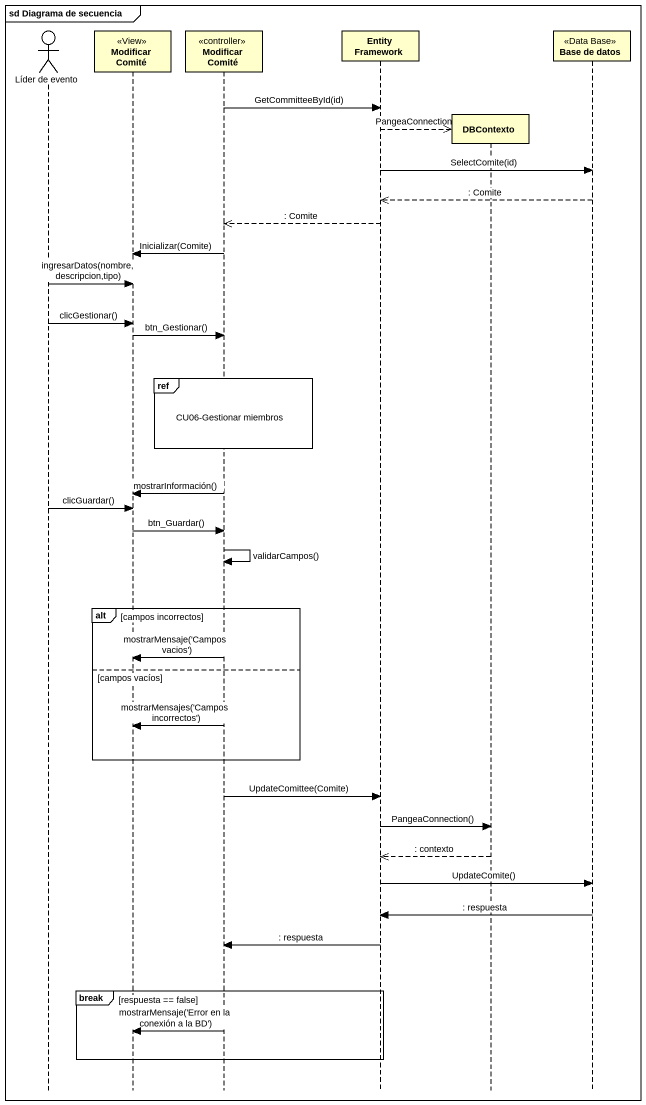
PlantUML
@startuml
mainframe sd Diagrama de secuencia
hide footbox
actor "Líder de evento" as Líder_de_evento
participant "Modificar Comité" as Modificar_Comité <<View>>
participant "Modificar Comité" as Modificar_Comité_2 <<controller>>
participant "Entity Framework" as Entity_Framework
participant DBContexto
participant "Base de datos" as Base_de_datos <<Data Base>>

Modificar_Comité_2 -> Entity_Framework : GetCommitteeById(id)
Entity_Framework -->> DBContexto ** : PangeaConnection
Entity_Framework -> Base_de_datos : SelectComite(id)
Base_de_datos -->> Entity_Framework : : Comite
Entity_Framework -->> Modificar_Comité_2 : : Comite
Modificar_Comité_2 -> Modificar_Comité : Inicializar(Comite)
Líder_de_evento -> Modificar_Comité : ingresarDatos(nombre,descripcion,tipo)
Líder_de_evento -> Modificar_Comité : clicGestionar()
Modificar_Comité -> Modificar_Comité_2 : btn_Gestionar()
ref over Modificar_Comité_2 : CU06-Gestionar miembros
Modificar_Comité_2 -> Modificar_Comité : mostrarInformación()
Líder_de_evento -> Modificar_Comité : clicGuardar()
Modificar_Comité -> Modificar_Comité_2 : btn_Guardar()
Modificar_Comité_2 -> Modificar_Comité_2 : validarCampos()
alt campos incorrectos
  Modificar_Comité_2 -> Modificar_Comité : mostrarMensaje('Campos vacios')
else campos vacíos
  Modificar_Comité_2 -> Modificar_Comité : mostrarMensajes('Campos incorrectos')
end
Modificar_Comité_2 -> Entity_Framework : UpdateComittee(Comite)
Entity_Framework -> DBContexto : PangeaConnection()
DBContexto -->> Entity_Framework : : contexto
Entity_Framework -> Base_de_datos : UpdateComite()
Base_de_datos -> Entity_Framework : : respuesta
Entity_Framework -> Modificar_Comité_2 : : respuesta
break respuesta == false
  Modificar_Comité_2 -> Modificar_Comité : mostrarMensaje('Error en la conexión a la BD')
end
@enduml
